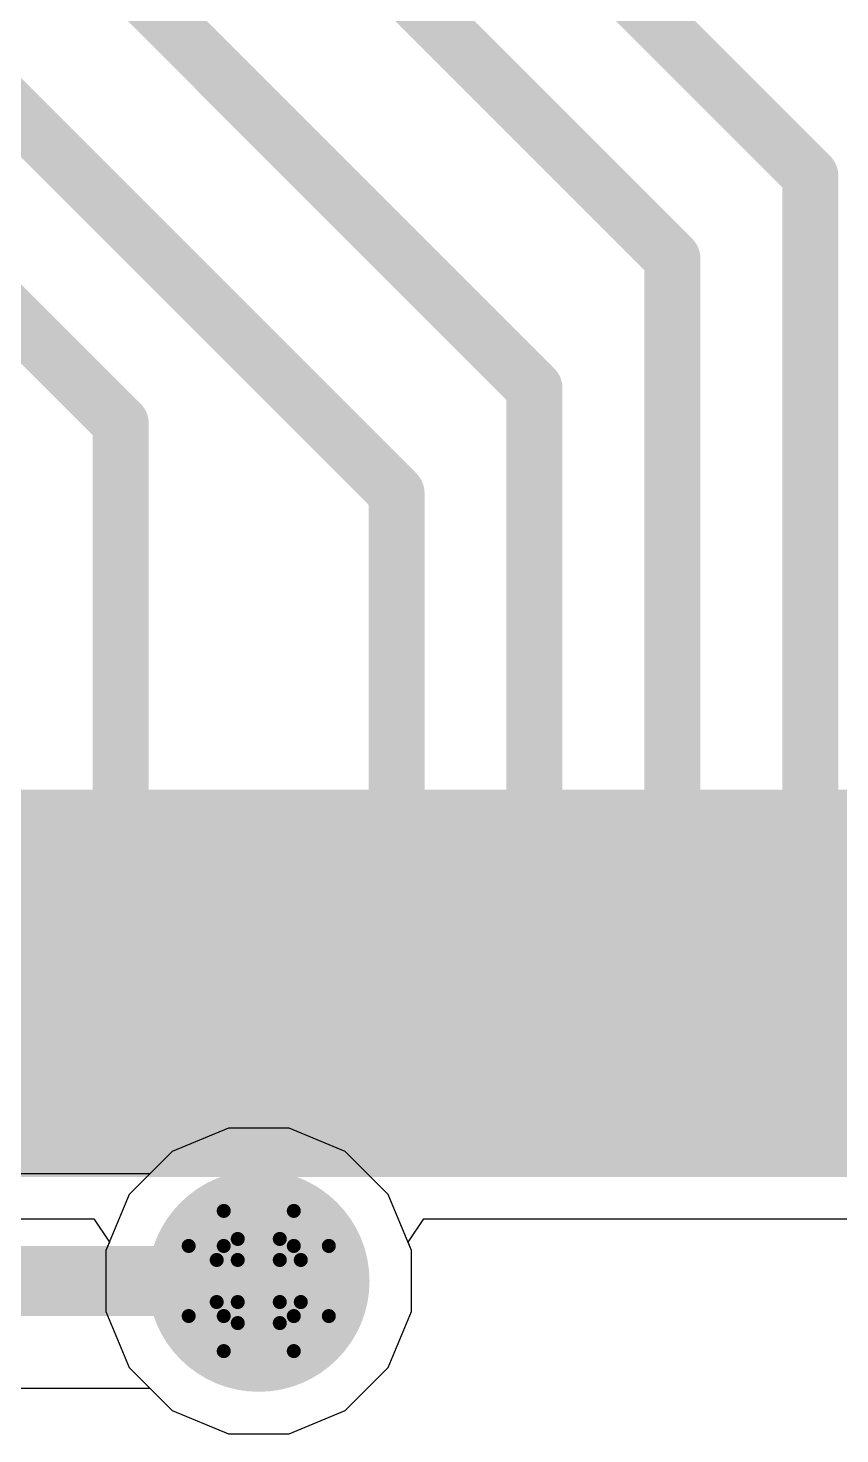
# Model space of a CAD drawing. Header units: inches. Extents: x -3 to 5259, y -3 to 5282.
# Drawn here: x 18.44 to 21.39, y 48.34 to 53.44 of the extents above; entities that cross this region are included whole.
import ezdxf

# ---------------------------------------------------------------- set-up
doc = ezdxf.new("R2010")
doc.units = ezdxf.units.IN
for name, color, linetype in [('Bottom Layer', 5, 'Continuous'), ('Bottom Solder', 6, 'Continuous'), ('Drill Drawing', 1, 'Continuous'), ('Layer 1', 16, 'Continuous'), ('Layer 2', 76, 'Continuous'), ('Top Layer', 1, 'Continuous'), ('Top Paste', 8, 'Continuous'), ('Top Solder', 216, 'Continuous'), ('Via Holes', 16, 'Continuous')]:
    doc.layers.add(name, color=color, linetype=linetype)

# ---------------------------------------------------------------- blocks, each defined once
blk = doc.blocks.new('64_LQFP__10_10__24')
at = {"layer": 'Top Layer'}
for points in [[(-2.1, 6.35), (-2.1, 5.15), (-2.4, 5.15), (-2.4, 6.35)], [(-1.6, 6.35), (-1.6, 5.15), (-1.9, 5.15), (-1.9, 6.35)], [(-1.1, 6.35), (-1.1, 5.15), (-1.4, 5.15), (-1.4, 6.35)], [(-0.6, 6.35), (-0.6, 5.15), (-0.9, 5.15), (-0.9, 6.35)], [(-0.1, 6.35), (-0.1, 5.15), (-0.4, 5.15), (-0.4, 6.35)], [(0.4, 6.35), (0.4, 5.15), (0.1, 5.15), (0.1, 6.35)]]:
    blk.add_hatch(color=1, dxfattribs=at).paths.add_polyline_path(points)
at = {"layer": 'Top Paste'}
for points in [[(-2.1, 6.35), (-2.1, 5.15), (-2.4, 5.15), (-2.4, 6.35)], [(-1.6, 6.35), (-1.6, 5.15), (-1.9, 5.15), (-1.9, 6.35)], [(-1.1, 6.35), (-1.1, 5.15), (-1.4, 5.15), (-1.4, 6.35)], [(-0.6, 6.35), (-0.6, 5.15), (-0.9, 5.15), (-0.9, 6.35)], [(-0.1, 6.35), (-0.1, 5.15), (-0.4, 5.15), (-0.4, 6.35)], [(0.4, 6.35), (0.4, 5.15), (0.1, 5.15), (0.1, 6.35)]]:
    blk.add_hatch(color=8, dxfattribs=at).paths.add_polyline_path(points)
at = {"layer": 'Top Solder'}
for points in [[(-2.4984, 6.4516), (-2.4984, 5.0484), (-3.0016, 5.0484), (-3.0016, 6.4516)], [(-1.9984, 6.4516), (-1.9984, 5.0484), (-2.5016, 5.0484), (-2.5016, 6.4516)], [(-1.4984, 6.4516), (-1.4984, 5.0484), (-2.0016, 5.0484), (-2.0016, 6.4516)], [(-0.9984, 6.4516), (-0.9984, 5.0484), (-1.5016, 5.0484), (-1.5016, 6.4516)], [(-0.4984, 6.4516), (-0.4984, 5.0484), (-1.0016, 5.0484), (-1.0016, 6.4516)], [(0.0016, 6.4516), (0.0016, 5.0484), (-0.5016, 5.0484), (-0.5016, 6.4516)], [(0.5016, 6.4516), (0.5016, 5.0484), (-0.0016, 5.0484), (-0.0016, 6.4516)]]:
    blk.add_hatch(color=216, dxfattribs=at).paths.add_polyline_path(points)

msp = doc.modelspace()

# ---------------------------------------------------------------- hatches: boundary and pattern name
at = {"layer": 'Bottom Layer'}
h = msp.add_hatch(color=5, dxfattribs=at)
edge = h.paths.add_edge_path()
edge.add_arc((19.2786, 48.895), 0.3, 0, 360)
at = {"layer": 'Bottom Solder'}
h = msp.add_hatch(color=6, dxfattribs=at)
edge = h.paths.add_edge_path()
edge.add_arc((19.2786, 48.895), 0.4016, 0, 360)
at = {"layer": 'Layer 1'}
h = msp.add_hatch(color=16, dxfattribs=at)
edge = h.paths.add_edge_path()
edge.add_arc((19.2786, 48.895), 0.3, 0, 360)
at = {"layer": 'Layer 2'}
h = msp.add_hatch(color=76, dxfattribs=at)
edge = h.paths.add_edge_path()
edge.add_arc((19.2786, 48.895), 0.3, 0, 360)
at = {"layer": 'Top Layer'}
h = msp.add_hatch(color=1, dxfattribs=at)
edge = h.paths.add_edge_path()
edge.add_arc((19.2786, 48.895), 0.3, 0, 360)
at = {"layer": 'Top Solder'}
h = msp.add_hatch(color=216, dxfattribs=at)
edge = h.paths.add_edge_path()
edge.add_arc((19.2786, 48.895), 0.4016, 0, 360)
at = {"layer": 'Via Holes'}
h = msp.add_hatch(color=7, dxfattribs=at)
edge = h.paths.add_edge_path()
edge.add_arc((19.2786, 48.895), 0.15, 0, 360)

# ---------------------------------------------------------------- linework, layer by layer
at = {"layer": 'Bottom Layer'}
for p, q in [((19.1684, 49.449), (18.9648, 49.3647)), ((19.3888, 49.449), (19.1684, 49.449)), ((19.5924, 49.3647), (19.3888, 49.449)), ((18.9648, 49.3647), (18.8836, 49.2835)), ((19.7483, 49.2088), (19.5924, 49.3647)), ((18.8836, 49.2835), (7.1006, 49.2835)), ((19.8326, 49.0052), (19.7483, 49.2088)), ((19.8326, 48.7848), (19.8326, 49.0052)), ((19.7483, 48.5812), (19.8326, 48.7848)), ((19.5924, 48.4253), (19.7483, 48.5812)), ((12.7222, 48.5065), (18.8836, 48.5065)), ((18.8836, 48.5065), (18.9648, 48.4253)), ((18.9648, 48.4253), (19.1684, 48.341)), ((19.3888, 48.341), (19.5924, 48.4253)), ((19.1684, 48.341), (19.3888, 48.341))]:
    msp.add_line(p, q, dxfattribs=at)
msp.add_lwpolyline([(5.461, 48.895, 0.254, 0.254, 0), (19.2786, 48.895, 0.254, 0.254, 0)], format="xyseb", dxfattribs=at)
msp.add_lwpolyline([(19.2151, 48.895, 0.127, 0.127, 1), (19.3421, 48.895, 0.127, 0.127, 1)], format="xyseb", close=True, dxfattribs=at)
at = {"layer": 'Drill Drawing'}
for points in [[(19.1516, 49.022, 0.0508, 0.0508, 0), (19.1516, 49.149, 0.0508, 0.0508, 0)], [(19.1516, 49.149, 0.0508, 0.0508, 0), (19.4056, 49.149, 0.0508, 0.0508, 0)], [(19.4056, 49.022, 0.0508, 0.0508, 0), (19.4056, 49.149, 0.0508, 0.0508, 0)], [(19.2024, 48.9712, 0.0508, 0.0508, 0), (19.2024, 49.0474, 0.0508, 0.0508, 0)], [(19.2024, 49.0474, 0.0508, 0.0508, 0), (19.3548, 49.0474, 0.0508, 0.0508, 0)], [(19.3548, 48.9712, 0.0508, 0.0508, 0), (19.3548, 49.0474, 0.0508, 0.0508, 0)], [(19.0246, 48.768, 0.0508, 0.0508, 0), (19.0246, 49.022, 0.0508, 0.0508, 0)], [(19.0246, 49.022, 0.0508, 0.0508, 0), (19.1516, 49.022, 0.0508, 0.0508, 0)], [(19.4056, 49.022, 0.0508, 0.0508, 0), (19.5326, 49.022, 0.0508, 0.0508, 0)], [(19.5326, 48.768, 0.0508, 0.0508, 0), (19.5326, 49.022, 0.0508, 0.0508, 0)], [(19.1262, 48.8188, 0.0508, 0.0508, 0), (19.1262, 48.9712, 0.0508, 0.0508, 0)], [(19.1262, 48.9712, 0.0508, 0.0508, 0), (19.2024, 48.9712, 0.0508, 0.0508, 0)], [(19.3548, 48.9712, 0.0508, 0.0508, 0), (19.431, 48.9712, 0.0508, 0.0508, 0)], [(19.431, 48.8188, 0.0508, 0.0508, 0), (19.431, 48.9712, 0.0508, 0.0508, 0)], [(19.1262, 48.8188, 0.0508, 0.0508, 0), (19.2024, 48.8188, 0.0508, 0.0508, 0)], [(19.2024, 48.7426, 0.0508, 0.0508, 0), (19.2024, 48.8188, 0.0508, 0.0508, 0)], [(19.3548, 48.8188, 0.0508, 0.0508, 0), (19.431, 48.8188, 0.0508, 0.0508, 0)], [(19.3548, 48.7426, 0.0508, 0.0508, 0), (19.3548, 48.8188, 0.0508, 0.0508, 0)], [(19.0246, 48.768, 0.0508, 0.0508, 0), (19.1516, 48.768, 0.0508, 0.0508, 0)], [(19.1516, 48.641, 0.0508, 0.0508, 0), (19.1516, 48.768, 0.0508, 0.0508, 0)], [(19.2024, 48.7426, 0.0508, 0.0508, 0), (19.3548, 48.7426, 0.0508, 0.0508, 0)], [(19.4056, 48.768, 0.0508, 0.0508, 0), (19.5326, 48.768, 0.0508, 0.0508, 0)], [(19.4056, 48.641, 0.0508, 0.0508, 0), (19.4056, 48.768, 0.0508, 0.0508, 0)], [(19.1516, 48.641, 0.0508, 0.0508, 0), (19.4056, 48.641, 0.0508, 0.0508, 0)]]:
    msp.add_lwpolyline(points, format="xyseb", dxfattribs=at)
for points in [[(19.1389, 49.149, 0.0254, 0.0254, 1), (19.1643, 49.149, 0.0254, 0.0254, 1)], [(19.1389, 49.149, 0.0254, 0.0254, 1), (19.1643, 49.149, 0.0254, 0.0254, 1)], [(19.3929, 49.149, 0.0254, 0.0254, 1), (19.4183, 49.149, 0.0254, 0.0254, 1)], [(19.3929, 49.149, 0.0254, 0.0254, 1), (19.4183, 49.149, 0.0254, 0.0254, 1)], [(19.1897, 49.0474, 0.0254, 0.0254, 1), (19.2151, 49.0474, 0.0254, 0.0254, 1)], [(19.1897, 49.0474, 0.0254, 0.0254, 1), (19.2151, 49.0474, 0.0254, 0.0254, 1)], [(19.3421, 49.0474, 0.0254, 0.0254, 1), (19.3675, 49.0474, 0.0254, 0.0254, 1)], [(19.3421, 49.0474, 0.0254, 0.0254, 1), (19.3675, 49.0474, 0.0254, 0.0254, 1)], [(19.0119, 49.022, 0.0254, 0.0254, 1), (19.0373, 49.022, 0.0254, 0.0254, 1)], [(19.0119, 49.022, 0.0254, 0.0254, 1), (19.0373, 49.022, 0.0254, 0.0254, 1)], [(19.1389, 49.022, 0.0254, 0.0254, 1), (19.1643, 49.022, 0.0254, 0.0254, 1)], [(19.1389, 49.022, 0.0254, 0.0254, 1), (19.1643, 49.022, 0.0254, 0.0254, 1)], [(19.3929, 49.022, 0.0254, 0.0254, 1), (19.4183, 49.022, 0.0254, 0.0254, 1)], [(19.3929, 49.022, 0.0254, 0.0254, 1), (19.4183, 49.022, 0.0254, 0.0254, 1)], [(19.5199, 49.022, 0.0254, 0.0254, 1), (19.5453, 49.022, 0.0254, 0.0254, 1)], [(19.5199, 49.022, 0.0254, 0.0254, 1), (19.5453, 49.022, 0.0254, 0.0254, 1)], [(19.1135, 48.9712, 0.0254, 0.0254, 1), (19.1389, 48.9712, 0.0254, 0.0254, 1)], [(19.1135, 48.9712, 0.0254, 0.0254, 1), (19.1389, 48.9712, 0.0254, 0.0254, 1)], [(19.1897, 48.9712, 0.0254, 0.0254, 1), (19.2151, 48.9712, 0.0254, 0.0254, 1)], [(19.1897, 48.9712, 0.0254, 0.0254, 1), (19.2151, 48.9712, 0.0254, 0.0254, 1)], [(19.3421, 48.9712, 0.0254, 0.0254, 1), (19.3675, 48.9712, 0.0254, 0.0254, 1)], [(19.3421, 48.9712, 0.0254, 0.0254, 1), (19.3675, 48.9712, 0.0254, 0.0254, 1)], [(19.4183, 48.9712, 0.0254, 0.0254, 1), (19.4437, 48.9712, 0.0254, 0.0254, 1)], [(19.4183, 48.9712, 0.0254, 0.0254, 1), (19.4437, 48.9712, 0.0254, 0.0254, 1)], [(19.1135, 48.8188, 0.0254, 0.0254, 1), (19.1389, 48.8188, 0.0254, 0.0254, 1)], [(19.1135, 48.8188, 0.0254, 0.0254, 1), (19.1389, 48.8188, 0.0254, 0.0254, 1)], [(19.1897, 48.8188, 0.0254, 0.0254, 1), (19.2151, 48.8188, 0.0254, 0.0254, 1)], [(19.1897, 48.8188, 0.0254, 0.0254, 1), (19.2151, 48.8188, 0.0254, 0.0254, 1)], [(19.3421, 48.8188, 0.0254, 0.0254, 1), (19.3675, 48.8188, 0.0254, 0.0254, 1)], [(19.3421, 48.8188, 0.0254, 0.0254, 1), (19.3675, 48.8188, 0.0254, 0.0254, 1)], [(19.4183, 48.8188, 0.0254, 0.0254, 1), (19.4437, 48.8188, 0.0254, 0.0254, 1)], [(19.4183, 48.8188, 0.0254, 0.0254, 1), (19.4437, 48.8188, 0.0254, 0.0254, 1)], [(19.0119, 48.768, 0.0254, 0.0254, 1), (19.0373, 48.768, 0.0254, 0.0254, 1)], [(19.0119, 48.768, 0.0254, 0.0254, 1), (19.0373, 48.768, 0.0254, 0.0254, 1)], [(19.1389, 48.768, 0.0254, 0.0254, 1), (19.1643, 48.768, 0.0254, 0.0254, 1)], [(19.1389, 48.768, 0.0254, 0.0254, 1), (19.1643, 48.768, 0.0254, 0.0254, 1)], [(19.1897, 48.7426, 0.0254, 0.0254, 1), (19.2151, 48.7426, 0.0254, 0.0254, 1)], [(19.1897, 48.7426, 0.0254, 0.0254, 1), (19.2151, 48.7426, 0.0254, 0.0254, 1)], [(19.3421, 48.7426, 0.0254, 0.0254, 1), (19.3675, 48.7426, 0.0254, 0.0254, 1)], [(19.3421, 48.7426, 0.0254, 0.0254, 1), (19.3675, 48.7426, 0.0254, 0.0254, 1)], [(19.3929, 48.768, 0.0254, 0.0254, 1), (19.4183, 48.768, 0.0254, 0.0254, 1)], [(19.3929, 48.768, 0.0254, 0.0254, 1), (19.4183, 48.768, 0.0254, 0.0254, 1)], [(19.5199, 48.768, 0.0254, 0.0254, 1), (19.5453, 48.768, 0.0254, 0.0254, 1)], [(19.5199, 48.768, 0.0254, 0.0254, 1), (19.5453, 48.768, 0.0254, 0.0254, 1)], [(19.1389, 48.641, 0.0254, 0.0254, 1), (19.1643, 48.641, 0.0254, 0.0254, 1)], [(19.1389, 48.641, 0.0254, 0.0254, 1), (19.1643, 48.641, 0.0254, 0.0254, 1)], [(19.3929, 48.641, 0.0254, 0.0254, 1), (19.4183, 48.641, 0.0254, 0.0254, 1)], [(19.3929, 48.641, 0.0254, 0.0254, 1), (19.4183, 48.641, 0.0254, 0.0254, 1)]]:
    msp.add_lwpolyline(points, format="xyseb", close=True, dxfattribs=at)
at = {"layer": 'Layer 1'}
for p, q in [((19.1684, 49.449), (18.9648, 49.3647)), ((19.3888, 49.449), (19.1684, 49.449)), ((19.5924, 49.3647), (19.3888, 49.449)), ((18.9648, 49.3647), (18.8089, 49.2088)), ((19.7483, 49.2088), (19.5924, 49.3647)), ((18.8089, 49.2088), (18.7246, 49.0052)), ((19.8326, 49.0052), (19.7483, 49.2088)), ((18.7246, 49.0052), (18.7246, 48.7848)), ((19.8326, 48.7848), (19.8326, 49.0052)), ((18.7246, 48.7848), (18.8089, 48.5812)), ((19.7483, 48.5812), (19.8326, 48.7848)), ((18.8089, 48.5812), (18.9648, 48.4253)), ((19.5924, 48.4253), (19.7483, 48.5812)), ((18.9648, 48.4253), (19.1684, 48.341)), ((19.3888, 48.341), (19.5924, 48.4253)), ((19.1684, 48.341), (19.3888, 48.341))]:
    msp.add_line(p, q, dxfattribs=at)
at = {"layer": 'Layer 2'}
for p, q in [((19.1684, 49.449), (18.9648, 49.3647)), ((19.3888, 49.449), (19.1684, 49.449)), ((19.5924, 49.3647), (19.3888, 49.449)), ((18.9648, 49.3647), (18.8089, 49.2088)), ((19.7483, 49.2088), (19.5924, 49.3647)), ((18.8089, 49.2088), (18.7246, 49.0052)), ((19.8326, 49.0052), (19.7483, 49.2088)), ((18.7246, 49.0052), (18.7246, 48.7848)), ((19.8326, 48.7848), (19.8326, 49.0052)), ((18.7246, 48.7848), (18.8089, 48.5812)), ((19.7483, 48.5812), (19.8326, 48.7848)), ((18.8089, 48.5812), (18.9648, 48.4253)), ((19.5924, 48.4253), (19.7483, 48.5812)), ((18.9648, 48.4253), (19.1684, 48.341)), ((19.3888, 48.341), (19.5924, 48.4253)), ((19.1684, 48.341), (19.3888, 48.341))]:
    msp.add_line(p, q, dxfattribs=at)
at = {"layer": 'Top Layer'}
for p, q in [((17.8741, 49.1198), (18.6806, 49.1198)), ((18.6806, 49.1198), (18.7371, 49.0353)), ((19.8201, 49.0353), (19.8766, 49.1198)), ((19.8766, 49.1198), (25.1821, 49.1198)), ((18.7371, 49.0353), (18.7246, 49.0052)), ((19.8326, 49.0052), (19.8201, 49.0353)), ((18.7246, 49.0052), (18.7246, 48.7848)), ((19.8326, 48.7848), (19.8326, 49.0052)), ((18.7246, 48.7848), (18.8089, 48.5812)), ((19.7483, 48.5812), (19.8326, 48.7848)), ((18.8089, 48.5812), (18.9648, 48.4253)), ((19.5924, 48.4253), (19.7483, 48.5812)), ((18.9648, 48.4253), (19.1684, 48.341)), ((19.3888, 48.341), (19.5924, 48.4253)), ((19.1684, 48.341), (19.3888, 48.341))]:
    msp.add_line(p, q, dxfattribs=at)
for points in [[(16.4781, 54.3025, 0.2032, 0.2032, 0), (18.7781, 52.0026, 0.2032, 0.2032, 0)], [(17.4882, 54.0398, 0.2032, 0.2032, 0), (19.7781, 51.75, 0.2032, 0.2032, 0)], [(18.4981, 53.91, 0.2032, 0.2032, 0), (20.2781, 52.1301, 0.2032, 0.2032, 0)], [(19.5081, 53.8699, 0.2032, 0.2032, 0), (20.7781, 52.6, 0.2032, 0.2032, 0)], [(20.5181, 53.6599, 0.2032, 0.2032, 0), (21.2781, 52.9, 0.2032, 0.2032, 0)], [(21.2781, 49.9738, 0.2032, 0.2032, 0), (21.2781, 52.9, 0.2032, 0.2032, 0)], [(20.7781, 49.9738, 0.2032, 0.2032, 0), (20.7781, 52.6, 0.2032, 0.2032, 0)], [(20.2781, 49.9738, 0.2032, 0.2032, 0), (20.2781, 52.1301, 0.2032, 0.2032, 0)], [(18.7781, 49.9738, 0.2032, 0.2032, 0), (18.7781, 52.0026, 0.2032, 0.2032, 0)], [(19.7781, 49.9738, 0.2032, 0.2032, 0), (19.7781, 51.75, 0.2032, 0.2032, 0)], [(19.2783, 48.8953, 0.254, 0.254, 0), (19.2783, 49.9735, 0.254, 0.254, 0)]]:
    msp.add_lwpolyline(points, format="xyseb", dxfattribs=at)
for points in [[(21.2273, 52.9, 0.1016, 0.1016, 1), (21.3289, 52.9, 0.1016, 0.1016, 1)], [(21.2273, 52.9, 0.1016, 0.1016, 1), (21.3289, 52.9, 0.1016, 0.1016, 1)], [(20.7273, 52.6, 0.1016, 0.1016, 1), (20.8289, 52.6, 0.1016, 0.1016, 1)], [(20.7273, 52.6, 0.1016, 0.1016, 1), (20.8289, 52.6, 0.1016, 0.1016, 1)], [(20.2273, 52.1301, 0.1016, 0.1016, 1), (20.3289, 52.1301, 0.1016, 0.1016, 1)], [(20.2273, 52.1301, 0.1016, 0.1016, 1), (20.3289, 52.1301, 0.1016, 0.1016, 1)], [(18.7273, 52.0026, 0.1016, 0.1016, 1), (18.8289, 52.0026, 0.1016, 0.1016, 1)], [(18.7273, 52.0026, 0.1016, 0.1016, 1), (18.8289, 52.0026, 0.1016, 0.1016, 1)], [(19.7273, 51.75, 0.1016, 0.1016, 1), (19.8289, 51.75, 0.1016, 0.1016, 1)], [(19.7273, 51.75, 0.1016, 0.1016, 1), (19.8289, 51.75, 0.1016, 0.1016, 1)], [(19.2148, 49.9735, 0.127, 0.127, 1), (19.3418, 49.9735, 0.127, 0.127, 1)], [(18.7273, 49.9738, 0.1016, 0.1016, 1), (18.8289, 49.9738, 0.1016, 0.1016, 1)], [(19.7273, 49.9738, 0.1016, 0.1016, 1), (19.8289, 49.9738, 0.1016, 0.1016, 1)], [(20.2273, 49.9738, 0.1016, 0.1016, 1), (20.3289, 49.9738, 0.1016, 0.1016, 1)], [(20.7273, 49.9738, 0.1016, 0.1016, 1), (20.8289, 49.9738, 0.1016, 0.1016, 1)], [(21.2273, 49.9738, 0.1016, 0.1016, 1), (21.3289, 49.9738, 0.1016, 0.1016, 1)], [(19.2148, 48.8953, 0.127, 0.127, 1), (19.3418, 48.8953, 0.127, 0.127, 1)]]:
    msp.add_lwpolyline(points, format="xyseb", close=True, dxfattribs=at)

# ---------------------------------------------------------------- block references
msp.add_blockref('64_LQFP__10_10__24', (21.0281, 44.2238))

doc.saveas('drawing.dxf')
